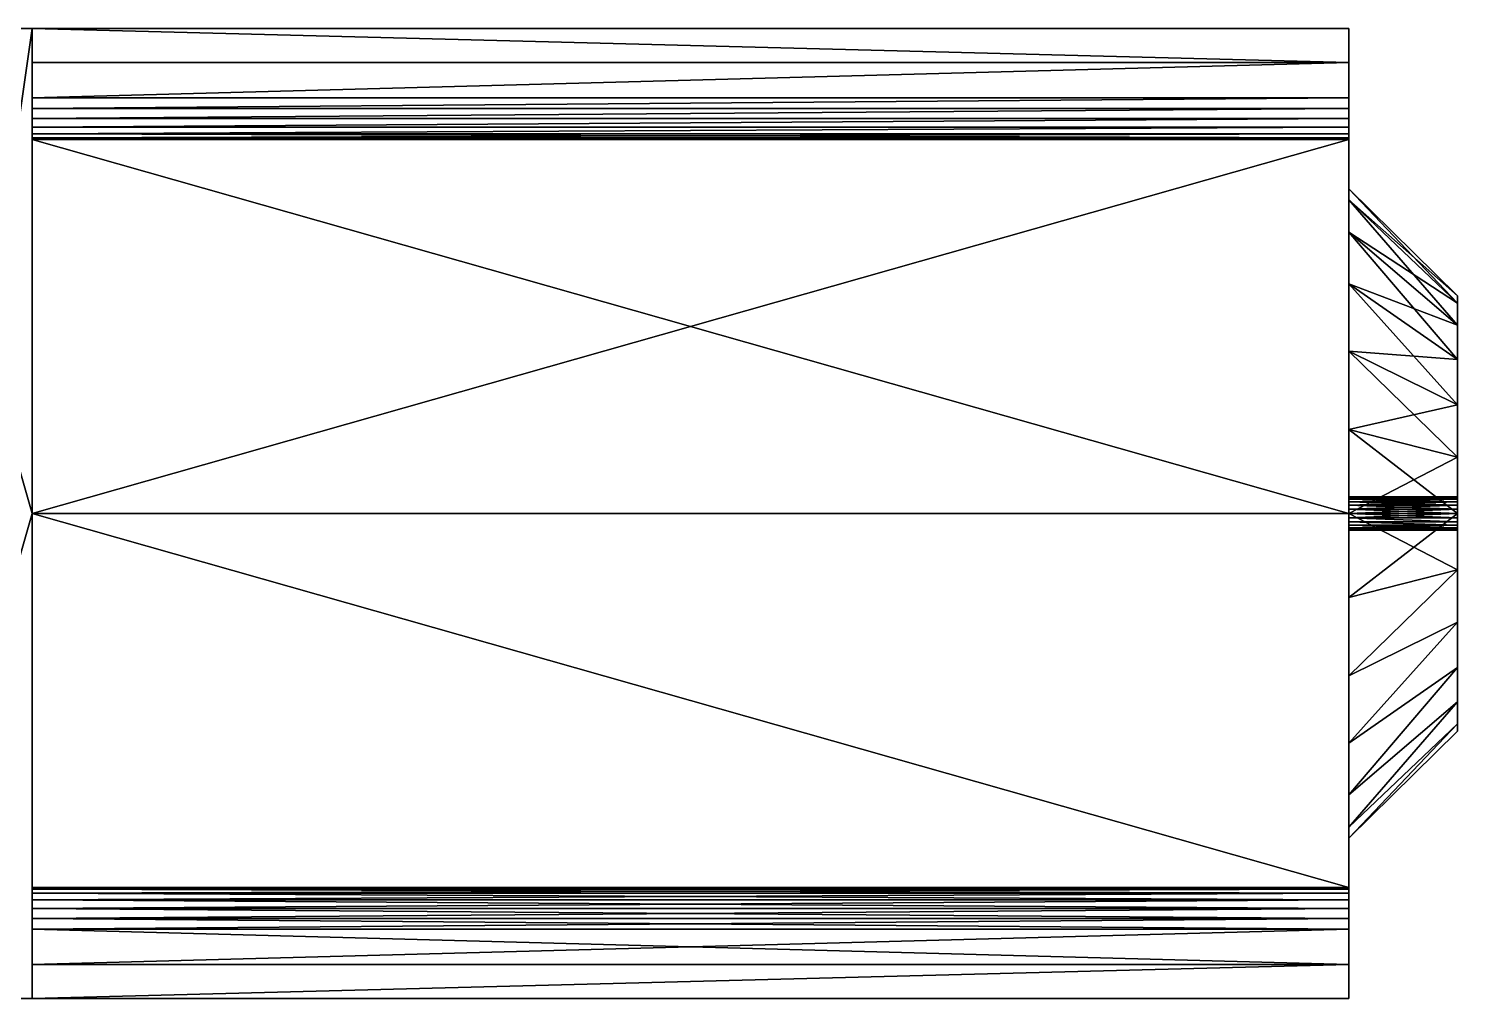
# Model space of a CAD drawing. Header units: metres. Extents: x -0.252 to 0.287, y 0.027 to 0.499.
# Drawn here: x 0.0805 to 0.2867, y 0.254 to 0.394 of the extents above; entities that cross this region are included whole.
import ezdxf

# ---------------------------------------------------------------- set-up
doc = ezdxf.new("R2010")
doc.units = ezdxf.units.M

msp = doc.modelspace()

# ---------------------------------------------------------------- linework, layer by layer
at = {"layer": 'default', "color": 251}
for points in [[(0.081, 0.324, 0.369996), (0.081, 0.393996, 0.369996), (0.060996, 0.393996, 0.369996), (0.081, 0.324, 0.369996)], [(0.081, 0.324, 0.369996), (0.060996, 0.393996, 0.369996), (0.060996, 0.254004, 0.369996), (0.081, 0.324, 0.369996)], [(0.081, 0.393996, 0.3), (0.081, 0.393996, 0.230004), (0.060996, 0.393996, 0.230004), (0.081, 0.393996, 0.3)], [(0.081, 0.393996, 0.3), (0.060996, 0.393996, 0.230004), (0.060996, 0.393996, 0.369996), (0.081, 0.393996, 0.3)], [(0.081, 0.393996, 0.3), (0.060996, 0.393996, 0.369996), (0.081, 0.393996, 0.369996), (0.081, 0.393996, 0.3)], [(0.081, 0.393996, 0.230004), (0.081, 0.254004, 0.230004), (0.060996, 0.254004, 0.230004), (0.081, 0.393996, 0.230004)], [(0.081, 0.393996, 0.230004), (0.060996, 0.254004, 0.230004), (0.060996, 0.393996, 0.230004), (0.081, 0.393996, 0.230004)], [(0.081, 0.393996, 0.230004), (0.081, 0.324, 0.230004), (0.081, 0.254004, 0.230004), (0.081, 0.393996, 0.230004)], [(0.081, 0.3891, 0.354), (0.270996, 0.3891, 0.354), (0.081, 0.393996, 0.3), (0.081, 0.3891, 0.354)], [(0.270996, 0.3891, 0.354), (0.270996, 0.393996, 0.3), (0.081, 0.393996, 0.3), (0.270996, 0.3891, 0.354)], [(0.270996, 0.393996, 0.3), (0.270996, 0.3891, 0.246), (0.081, 0.393996, 0.3), (0.270996, 0.393996, 0.3)], [(0.270996, 0.3891, 0.246), (0.081, 0.3891, 0.246), (0.081, 0.393996, 0.3), (0.270996, 0.3891, 0.246)], [(0.081, 0.3891, 0.354), (0.081, 0.393996, 0.3), (0.081, 0.393996, 0.369996), (0.081, 0.3891, 0.354)], [(0.081, 0.378, 0.2349), (0.081, 0.324, 0.230004), (0.081, 0.393996, 0.230004), (0.081, 0.378, 0.2349)], [(0.081, 0.393996, 0.369996), (0.081, 0.324, 0.369996), (0.081, 0.378, 0.3651), (0.081, 0.393996, 0.369996)], [(0.081, 0.378, 0.3651), (0.081, 0.3891, 0.354), (0.081, 0.393996, 0.369996), (0.081, 0.378, 0.3651)], [(0.081, 0.393996, 0.230004), (0.081, 0.393996, 0.3), (0.081, 0.3891, 0.246), (0.081, 0.393996, 0.230004)], [(0.081, 0.3891, 0.246), (0.081, 0.378, 0.2349), (0.081, 0.393996, 0.230004), (0.081, 0.3891, 0.246)], [(0.270996, 0.384, 0.246), (0.270996, 0.3891, 0.246), (0.270996, 0.393996, 0.3), (0.270996, 0.384, 0.246)], [(0.270996, 0.382452, 0.245796), (0.270996, 0.384, 0.246), (0.270996, 0.393996, 0.3), (0.270996, 0.382452, 0.245796)], [(0.270996, 0.381, 0.245196), (0.270996, 0.382452, 0.245796), (0.270996, 0.393996, 0.3), (0.270996, 0.381, 0.245196)], [(0.270996, 0.379752, 0.244248), (0.270996, 0.381, 0.245196), (0.270996, 0.393996, 0.3), (0.270996, 0.379752, 0.244248)], [(0.270996, 0.378804, 0.243), (0.270996, 0.379752, 0.244248), (0.270996, 0.393996, 0.3), (0.270996, 0.378804, 0.243)], [(0.270996, 0.378204, 0.241548), (0.270996, 0.378804, 0.243), (0.270996, 0.393996, 0.3), (0.270996, 0.378204, 0.241548)], [(0.270996, 0.378204, 0.241548), (0.270996, 0.393996, 0.3), (0.270996, 0.3891, 0.354), (0.270996, 0.378204, 0.241548)], [(0.270996, 0.3891, 0.246), (0.270996, 0.384, 0.246), (0.081, 0.384, 0.246), (0.270996, 0.3891, 0.246)], [(0.270996, 0.3891, 0.246), (0.081, 0.384, 0.246), (0.081, 0.3891, 0.246), (0.270996, 0.3891, 0.246)], [(0.081, 0.384, 0.354), (0.270996, 0.384, 0.354), (0.270996, 0.3891, 0.354), (0.081, 0.384, 0.354)], [(0.081, 0.384, 0.354), (0.270996, 0.3891, 0.354), (0.081, 0.3891, 0.354), (0.081, 0.384, 0.354)], [(0.081, 0.3891, 0.246), (0.081, 0.384, 0.246), (0.081, 0.382452, 0.245796), (0.081, 0.3891, 0.246)], [(0.081, 0.3891, 0.246), (0.081, 0.382452, 0.245796), (0.081, 0.381, 0.245196), (0.081, 0.3891, 0.246)], [(0.081, 0.3891, 0.246), (0.081, 0.381, 0.245196), (0.081, 0.379752, 0.244248), (0.081, 0.3891, 0.246)], [(0.081, 0.3891, 0.246), (0.081, 0.379752, 0.244248), (0.081, 0.378804, 0.243), (0.081, 0.3891, 0.246)], [(0.081, 0.3891, 0.246), (0.081, 0.378804, 0.243), (0.081, 0.378204, 0.241548), (0.081, 0.3891, 0.246)], [(0.081, 0.3891, 0.246), (0.081, 0.378204, 0.241548), (0.081, 0.378, 0.24), (0.081, 0.3891, 0.246)], [(0.081, 0.378, 0.3651), (0.081, 0.384, 0.354), (0.081, 0.3891, 0.354), (0.081, 0.378, 0.3651)], [(0.081, 0.3891, 0.246), (0.081, 0.378, 0.24), (0.081, 0.378, 0.2349), (0.081, 0.3891, 0.246)], [(0.270996, 0.378, 0.24), (0.270996, 0.378204, 0.241548), (0.270996, 0.3891, 0.354), (0.270996, 0.378, 0.24)], [(0.270996, 0.378, 0.24), (0.270996, 0.3891, 0.354), (0.270996, 0.384, 0.354), (0.270996, 0.378, 0.24)], [(0.270996, 0.384, 0.354), (0.081, 0.384, 0.354), (0.081, 0.382452, 0.354204), (0.270996, 0.384, 0.354)], [(0.270996, 0.384, 0.354), (0.081, 0.382452, 0.354204), (0.270996, 0.382452, 0.354204), (0.270996, 0.384, 0.354)], [(0.270996, 0.384, 0.246), (0.270996, 0.382452, 0.245796), (0.081, 0.382452, 0.245796), (0.270996, 0.384, 0.246)], [(0.270996, 0.384, 0.246), (0.081, 0.382452, 0.245796), (0.081, 0.384, 0.246), (0.270996, 0.384, 0.246)], [(0.081, 0.378, 0.3651), (0.081, 0.382452, 0.354204), (0.081, 0.384, 0.354), (0.081, 0.378, 0.3651)], [(0.270996, 0.384, 0.354), (0.270996, 0.382452, 0.354204), (0.270996, 0.27, 0.3651), (0.270996, 0.384, 0.354)], [(0.270996, 0.378, 0.24), (0.270996, 0.384, 0.354), (0.270996, 0.27, 0.3651), (0.270996, 0.378, 0.24)], [(0.270996, 0.382452, 0.354204), (0.081, 0.382452, 0.354204), (0.081, 0.381, 0.354804), (0.270996, 0.382452, 0.354204)], [(0.270996, 0.382452, 0.354204), (0.081, 0.381, 0.354804), (0.270996, 0.381, 0.354804), (0.270996, 0.382452, 0.354204)], [(0.270996, 0.382452, 0.245796), (0.270996, 0.381, 0.245196), (0.081, 0.381, 0.245196), (0.270996, 0.382452, 0.245796)], [(0.270996, 0.382452, 0.245796), (0.081, 0.381, 0.245196), (0.081, 0.382452, 0.245796), (0.270996, 0.382452, 0.245796)], [(0.081, 0.378, 0.3651), (0.081, 0.381, 0.354804), (0.081, 0.382452, 0.354204), (0.081, 0.378, 0.3651)], [(0.270996, 0.382452, 0.354204), (0.270996, 0.381, 0.354804), (0.270996, 0.324, 0.369996), (0.270996, 0.382452, 0.354204)], [(0.270996, 0.382452, 0.354204), (0.270996, 0.324, 0.369996), (0.270996, 0.27, 0.3651), (0.270996, 0.382452, 0.354204)], [(0.270996, 0.381, 0.354804), (0.081, 0.381, 0.354804), (0.081, 0.379752, 0.355752), (0.270996, 0.381, 0.354804)], [(0.270996, 0.381, 0.354804), (0.081, 0.379752, 0.355752), (0.270996, 0.379752, 0.355752), (0.270996, 0.381, 0.354804)], [(0.270996, 0.381, 0.245196), (0.270996, 0.379752, 0.244248), (0.081, 0.379752, 0.244248), (0.270996, 0.381, 0.245196)], [(0.270996, 0.381, 0.245196), (0.081, 0.379752, 0.244248), (0.081, 0.381, 0.245196), (0.270996, 0.381, 0.245196)], [(0.081, 0.378, 0.3651), (0.081, 0.379752, 0.355752), (0.081, 0.381, 0.354804), (0.081, 0.378, 0.3651)], [(0.081, 0.378804, 0.243), (0.081, 0.379752, 0.244248), (0.270996, 0.379752, 0.244248), (0.081, 0.378804, 0.243)], [(0.081, 0.378804, 0.243), (0.270996, 0.379752, 0.244248), (0.270996, 0.378804, 0.243), (0.081, 0.378804, 0.243)], [(0.270996, 0.379752, 0.355752), (0.081, 0.379752, 0.355752), (0.081, 0.378804, 0.357), (0.270996, 0.379752, 0.355752)], [(0.270996, 0.379752, 0.355752), (0.081, 0.378804, 0.357), (0.270996, 0.378804, 0.357), (0.270996, 0.379752, 0.355752)], [(0.081, 0.378, 0.3651), (0.081, 0.378804, 0.357), (0.081, 0.379752, 0.355752), (0.081, 0.378, 0.3651)], [(0.270996, 0.381, 0.354804), (0.270996, 0.379752, 0.355752), (0.270996, 0.324, 0.369996), (0.270996, 0.381, 0.354804)], [(0.270996, 0.379752, 0.355752), (0.270996, 0.378804, 0.357), (0.270996, 0.324, 0.369996), (0.270996, 0.379752, 0.355752)], [(0.270996, 0.378204, 0.241548), (0.081, 0.378204, 0.241548), (0.081, 0.378804, 0.243), (0.270996, 0.378204, 0.241548)], [(0.270996, 0.378204, 0.241548), (0.081, 0.378804, 0.243), (0.270996, 0.378804, 0.243), (0.270996, 0.378204, 0.241548)], [(0.270996, 0.378804, 0.357), (0.081, 0.378804, 0.357), (0.081, 0.378204, 0.358452), (0.270996, 0.378804, 0.357)], [(0.270996, 0.378804, 0.357), (0.081, 0.378204, 0.358452), (0.270996, 0.378204, 0.358452), (0.270996, 0.378804, 0.357)], [(0.081, 0.378, 0.3651), (0.081, 0.378204, 0.358452), (0.081, 0.378804, 0.357), (0.081, 0.378, 0.3651)], [(0.270996, 0.378, 0.24), (0.081, 0.378, 0.24), (0.081, 0.378204, 0.241548), (0.270996, 0.378, 0.24)], [(0.270996, 0.378, 0.24), (0.081, 0.378204, 0.241548), (0.270996, 0.378204, 0.241548), (0.270996, 0.378, 0.24)], [(0.270996, 0.378204, 0.358452), (0.081, 0.378204, 0.358452), (0.081, 0.378, 0.36), (0.270996, 0.378204, 0.358452)], [(0.270996, 0.378204, 0.358452), (0.081, 0.378, 0.36), (0.270996, 0.378, 0.36), (0.270996, 0.378204, 0.358452)], [(0.081, 0.378, 0.3651), (0.081, 0.378, 0.36), (0.081, 0.378204, 0.358452), (0.081, 0.378, 0.3651)], [(0.270996, 0.378, 0.2349), (0.081, 0.378, 0.2349), (0.081, 0.378, 0.24), (0.270996, 0.378, 0.2349)], [(0.270996, 0.378, 0.2349), (0.081, 0.378, 0.24), (0.270996, 0.378, 0.24), (0.270996, 0.378, 0.2349)], [(0.270996, 0.378, 0.36), (0.081, 0.378, 0.36), (0.081, 0.378, 0.3651), (0.270996, 0.378, 0.36)], [(0.270996, 0.378, 0.36), (0.081, 0.378, 0.3651), (0.270996, 0.378, 0.3651), (0.270996, 0.378, 0.36)], [(0.270996, 0.324, 0.369996), (0.270996, 0.378, 0.3651), (0.081, 0.324, 0.369996), (0.270996, 0.324, 0.369996)], [(0.270996, 0.378, 0.3651), (0.081, 0.378, 0.3651), (0.081, 0.324, 0.369996), (0.270996, 0.378, 0.3651)], [(0.270996, 0.324, 0.230004), (0.081, 0.324, 0.230004), (0.081, 0.378, 0.2349), (0.270996, 0.324, 0.230004)], [(0.270996, 0.324, 0.230004), (0.081, 0.378, 0.2349), (0.270996, 0.378, 0.2349), (0.270996, 0.324, 0.230004)], [(0.270996, 0.378804, 0.357), (0.270996, 0.378204, 0.358452), (0.270996, 0.324, 0.369996), (0.270996, 0.378804, 0.357)], [(0.270996, 0.378204, 0.358452), (0.270996, 0.378, 0.36), (0.270996, 0.324, 0.369996), (0.270996, 0.378204, 0.358452)], [(0.270996, 0.378, 0.36), (0.270996, 0.378, 0.3651), (0.270996, 0.324, 0.369996), (0.270996, 0.378, 0.36)], [(0.270996, 0.265548, 0.245796), (0.270996, 0.324, 0.230004), (0.270996, 0.378, 0.2349), (0.270996, 0.265548, 0.245796)], [(0.270996, 0.264, 0.246), (0.270996, 0.265548, 0.245796), (0.270996, 0.378, 0.2349), (0.270996, 0.264, 0.246)], [(0.270996, 0.27, 0.36), (0.270996, 0.264, 0.246), (0.270996, 0.378, 0.2349), (0.270996, 0.27, 0.36)], [(0.270996, 0.378, 0.2349), (0.270996, 0.378, 0.24), (0.270996, 0.27, 0.3651), (0.270996, 0.378, 0.2349)], [(0.270996, 0.378, 0.2349), (0.270996, 0.27, 0.3651), (0.270996, 0.27, 0.36), (0.270996, 0.378, 0.2349)], [(0.270996, 0.300552, 0.259392), (0.270996, 0.369288, 0.312132), (0.270996, 0.370884, 0.3), (0.270996, 0.300552, 0.259392)], [(0.270996, 0.300552, 0.259392), (0.270996, 0.370884, 0.3), (0.270996, 0.369288, 0.287868), (0.270996, 0.300552, 0.259392)], [(0.286668, 0.355404, 0.3), (0.286668, 0.354336, 0.291876), (0.270996, 0.370884, 0.3), (0.286668, 0.355404, 0.3)], [(0.286668, 0.354336, 0.291876), (0.270996, 0.369288, 0.287868), (0.270996, 0.370884, 0.3), (0.286668, 0.354336, 0.291876)], [(0.286668, 0.355404, 0.3), (0.270996, 0.370884, 0.3), (0.270996, 0.369288, 0.312132), (0.286668, 0.355404, 0.3)], [(0.270996, 0.300552, 0.259392), (0.270996, 0.364608, 0.323448), (0.270996, 0.369288, 0.312132), (0.270996, 0.300552, 0.259392)], [(0.270996, 0.300552, 0.259392), (0.270996, 0.369288, 0.287868), (0.270996, 0.364608, 0.276552), (0.270996, 0.300552, 0.259392)], [(0.286668, 0.354336, 0.291876), (0.286668, 0.351204, 0.284292), (0.270996, 0.369288, 0.287868), (0.286668, 0.354336, 0.291876)], [(0.286668, 0.351204, 0.284292), (0.270996, 0.364608, 0.276552), (0.270996, 0.369288, 0.287868), (0.286668, 0.351204, 0.284292)], [(0.286668, 0.354336, 0.308124), (0.286668, 0.355404, 0.3), (0.270996, 0.369288, 0.312132), (0.286668, 0.354336, 0.308124)], [(0.286668, 0.354336, 0.308124), (0.270996, 0.369288, 0.312132), (0.270996, 0.364608, 0.323448), (0.286668, 0.354336, 0.308124)], [(0.270996, 0.300552, 0.259392), (0.270996, 0.357156, 0.333156), (0.270996, 0.364608, 0.323448), (0.270996, 0.300552, 0.259392)], [(0.270996, 0.300552, 0.259392), (0.270996, 0.364608, 0.276552), (0.270996, 0.357156, 0.266844), (0.270996, 0.300552, 0.259392)], [(0.286668, 0.351204, 0.284292), (0.286668, 0.346212, 0.277788), (0.270996, 0.364608, 0.276552), (0.286668, 0.351204, 0.284292)], [(0.286668, 0.346212, 0.277788), (0.270996, 0.357156, 0.266844), (0.270996, 0.364608, 0.276552), (0.286668, 0.346212, 0.277788)], [(0.286668, 0.351204, 0.315708), (0.286668, 0.354336, 0.308124), (0.270996, 0.364608, 0.323448), (0.286668, 0.351204, 0.315708)], [(0.286668, 0.351204, 0.315708), (0.270996, 0.364608, 0.323448), (0.270996, 0.357156, 0.333156), (0.286668, 0.351204, 0.315708)], [(0.270996, 0.300552, 0.259392), (0.270996, 0.347448, 0.340608), (0.270996, 0.357156, 0.333156), (0.270996, 0.300552, 0.259392)], [(0.270996, 0.300552, 0.259392), (0.270996, 0.357156, 0.266844), (0.270996, 0.347448, 0.259392), (0.270996, 0.300552, 0.259392)], [(0.286668, 0.346212, 0.277788), (0.286668, 0.339708, 0.272796), (0.270996, 0.357156, 0.266844), (0.286668, 0.346212, 0.277788)], [(0.286668, 0.339708, 0.272796), (0.270996, 0.347448, 0.259392), (0.270996, 0.357156, 0.266844), (0.286668, 0.339708, 0.272796)], [(0.286668, 0.346212, 0.322212), (0.286668, 0.351204, 0.315708), (0.270996, 0.357156, 0.333156), (0.286668, 0.346212, 0.322212)], [(0.286668, 0.346212, 0.322212), (0.270996, 0.357156, 0.333156), (0.270996, 0.347448, 0.340608), (0.286668, 0.346212, 0.322212)], [(0.286668, 0.308292, 0.327204), (0.286668, 0.354336, 0.291876), (0.286668, 0.355404, 0.3), (0.286668, 0.308292, 0.327204)], [(0.286668, 0.308292, 0.327204), (0.286668, 0.355404, 0.3), (0.286668, 0.354336, 0.308124), (0.286668, 0.308292, 0.327204)], [(0.286668, 0.308292, 0.327204), (0.286668, 0.351204, 0.284292), (0.286668, 0.354336, 0.291876), (0.286668, 0.308292, 0.327204)], [(0.286668, 0.308292, 0.327204), (0.286668, 0.354336, 0.308124), (0.286668, 0.351204, 0.315708), (0.286668, 0.308292, 0.327204)], [(0.286668, 0.308292, 0.327204), (0.286668, 0.346212, 0.277788), (0.286668, 0.351204, 0.284292), (0.286668, 0.308292, 0.327204)], [(0.286668, 0.308292, 0.327204), (0.286668, 0.351204, 0.315708), (0.286668, 0.346212, 0.322212), (0.286668, 0.308292, 0.327204)], [(0.270996, 0.300552, 0.259392), (0.270996, 0.336132, 0.345288), (0.270996, 0.347448, 0.340608), (0.270996, 0.300552, 0.259392)], [(0.270996, 0.300552, 0.259392), (0.270996, 0.347448, 0.259392), (0.270996, 0.336132, 0.254712), (0.270996, 0.300552, 0.259392)], [(0.286668, 0.339708, 0.272796), (0.286668, 0.332124, 0.269664), (0.270996, 0.347448, 0.259392), (0.286668, 0.339708, 0.272796)], [(0.286668, 0.332124, 0.269664), (0.270996, 0.336132, 0.254712), (0.270996, 0.347448, 0.259392), (0.286668, 0.332124, 0.269664)], [(0.286668, 0.339708, 0.327204), (0.286668, 0.346212, 0.322212), (0.270996, 0.347448, 0.340608), (0.286668, 0.339708, 0.327204)], [(0.286668, 0.339708, 0.327204), (0.270996, 0.347448, 0.340608), (0.270996, 0.336132, 0.345288), (0.286668, 0.339708, 0.327204)], [(0.286668, 0.308292, 0.327204), (0.286668, 0.339708, 0.272796), (0.286668, 0.346212, 0.277788), (0.286668, 0.308292, 0.327204)], [(0.286668, 0.308292, 0.327204), (0.286668, 0.346212, 0.322212), (0.286668, 0.339708, 0.327204), (0.286668, 0.308292, 0.327204)], [(0.286668, 0.332124, 0.330336), (0.286668, 0.339708, 0.327204), (0.270996, 0.336132, 0.345288), (0.286668, 0.332124, 0.330336)], [(0.286668, 0.308292, 0.327204), (0.286668, 0.332124, 0.269664), (0.286668, 0.339708, 0.272796), (0.286668, 0.308292, 0.327204)], [(0.286668, 0.308292, 0.327204), (0.286668, 0.339708, 0.327204), (0.286668, 0.332124, 0.330336), (0.286668, 0.308292, 0.327204)], [(0.270996, 0.300552, 0.259392), (0.270996, 0.324, 0.346884), (0.270996, 0.336132, 0.345288), (0.270996, 0.300552, 0.259392)], [(0.270996, 0.300552, 0.259392), (0.270996, 0.336132, 0.254712), (0.270996, 0.324, 0.253116), (0.270996, 0.300552, 0.259392)], [(0.286668, 0.332124, 0.269664), (0.286668, 0.324, 0.268596), (0.270996, 0.336132, 0.254712), (0.286668, 0.332124, 0.269664)], [(0.286668, 0.324, 0.268596), (0.270996, 0.324, 0.253116), (0.270996, 0.336132, 0.254712), (0.286668, 0.324, 0.268596)], [(0.286668, 0.332124, 0.330336), (0.270996, 0.336132, 0.345288), (0.270996, 0.324, 0.346884), (0.286668, 0.332124, 0.330336)], [(0.286668, 0.324, 0.331404), (0.286668, 0.332124, 0.330336), (0.270996, 0.324, 0.346884), (0.286668, 0.324, 0.331404)], [(0.286668, 0.308292, 0.327204), (0.286668, 0.324, 0.268596), (0.286668, 0.332124, 0.269664), (0.286668, 0.308292, 0.327204)], [(0.286668, 0.308292, 0.327204), (0.286668, 0.332124, 0.330336), (0.286668, 0.324, 0.331404), (0.286668, 0.308292, 0.327204)], [(0.286668, 0.326328, 0.299376), (0.270996, 0.326328, 0.299376), (0.270996, 0.326412, 0.3), (0.286668, 0.326328, 0.299376)], [(0.286668, 0.326328, 0.299376), (0.270996, 0.326412, 0.3), (0.286668, 0.326412, 0.3), (0.286668, 0.326328, 0.299376)], [(0.286668, 0.326412, 0.3), (0.270996, 0.326412, 0.3), (0.270996, 0.326328, 0.300624), (0.286668, 0.326412, 0.3)], [(0.286668, 0.326412, 0.3), (0.270996, 0.326328, 0.300624), (0.286668, 0.326328, 0.300624), (0.286668, 0.326412, 0.3)], [(0.270996, 0.322296, 0.298296), (0.270996, 0.326328, 0.300624), (0.270996, 0.326412, 0.3), (0.270996, 0.322296, 0.298296)], [(0.270996, 0.322296, 0.298296), (0.270996, 0.326412, 0.3), (0.270996, 0.326328, 0.299376), (0.270996, 0.322296, 0.298296)], [(0.286668, 0.326088, 0.2988), (0.270996, 0.326088, 0.2988), (0.270996, 0.326328, 0.299376), (0.286668, 0.326088, 0.2988)], [(0.286668, 0.326088, 0.2988), (0.270996, 0.326328, 0.299376), (0.286668, 0.326328, 0.299376), (0.286668, 0.326088, 0.2988)], [(0.286668, 0.326328, 0.300624), (0.270996, 0.326328, 0.300624), (0.270996, 0.326088, 0.3012), (0.286668, 0.326328, 0.300624)], [(0.286668, 0.326328, 0.300624), (0.270996, 0.326088, 0.3012), (0.286668, 0.326088, 0.3012), (0.286668, 0.326328, 0.300624)], [(0.270996, 0.322296, 0.298296), (0.270996, 0.326088, 0.3012), (0.270996, 0.326328, 0.300624), (0.270996, 0.322296, 0.298296)], [(0.270996, 0.322296, 0.298296), (0.270996, 0.326328, 0.299376), (0.270996, 0.326088, 0.2988), (0.270996, 0.322296, 0.298296)], [(0.286668, 0.325704, 0.298296), (0.270996, 0.325704, 0.298296), (0.270996, 0.326088, 0.2988), (0.286668, 0.325704, 0.298296)], [(0.286668, 0.325704, 0.298296), (0.270996, 0.326088, 0.2988), (0.286668, 0.326088, 0.2988), (0.286668, 0.325704, 0.298296)], [(0.286668, 0.326088, 0.3012), (0.270996, 0.326088, 0.3012), (0.270996, 0.325704, 0.301704), (0.286668, 0.326088, 0.3012)], [(0.286668, 0.326088, 0.3012), (0.270996, 0.325704, 0.301704), (0.286668, 0.325704, 0.301704), (0.286668, 0.326088, 0.3012)], [(0.270996, 0.322296, 0.298296), (0.270996, 0.325704, 0.301704), (0.270996, 0.326088, 0.3012), (0.270996, 0.322296, 0.298296)], [(0.270996, 0.322296, 0.298296), (0.270996, 0.326088, 0.2988), (0.270996, 0.325704, 0.298296), (0.270996, 0.322296, 0.298296)], [(0.286668, 0.321912, 0.2988), (0.286668, 0.326328, 0.299376), (0.286668, 0.326412, 0.3), (0.286668, 0.321912, 0.2988)], [(0.286668, 0.321912, 0.2988), (0.286668, 0.326412, 0.3), (0.286668, 0.326328, 0.300624), (0.286668, 0.321912, 0.2988)], [(0.286668, 0.321912, 0.2988), (0.286668, 0.326088, 0.2988), (0.286668, 0.326328, 0.299376), (0.286668, 0.321912, 0.2988)], [(0.286668, 0.321912, 0.2988), (0.286668, 0.326328, 0.300624), (0.286668, 0.326088, 0.3012), (0.286668, 0.321912, 0.2988)], [(0.286668, 0.321912, 0.2988), (0.286668, 0.325704, 0.298296), (0.286668, 0.326088, 0.2988), (0.286668, 0.321912, 0.2988)], [(0.286668, 0.321912, 0.2988), (0.286668, 0.326088, 0.3012), (0.286668, 0.325704, 0.301704), (0.286668, 0.321912, 0.2988)], [(0.081, 0.324, 0.369996), (0.060996, 0.254004, 0.369996), (0.081, 0.254004, 0.369996), (0.081, 0.324, 0.369996)], [(0.081, 0.27, 0.3651), (0.270996, 0.27, 0.3651), (0.081, 0.324, 0.369996), (0.081, 0.27, 0.3651)], [(0.270996, 0.27, 0.3651), (0.270996, 0.324, 0.369996), (0.081, 0.324, 0.369996), (0.270996, 0.27, 0.3651)], [(0.270996, 0.27, 0.2349), (0.081, 0.27, 0.2349), (0.081, 0.324, 0.230004), (0.270996, 0.27, 0.2349)], [(0.270996, 0.27, 0.2349), (0.081, 0.324, 0.230004), (0.270996, 0.324, 0.230004), (0.270996, 0.27, 0.2349)], [(0.081, 0.27, 0.3651), (0.081, 0.324, 0.369996), (0.081, 0.254004, 0.369996), (0.081, 0.27, 0.3651)], [(0.081, 0.254004, 0.230004), (0.081, 0.324, 0.230004), (0.081, 0.27, 0.2349), (0.081, 0.254004, 0.230004)], [(0.286668, 0.3252, 0.297912), (0.270996, 0.3252, 0.297912), (0.270996, 0.325704, 0.298296), (0.286668, 0.3252, 0.297912)], [(0.286668, 0.3252, 0.297912), (0.270996, 0.325704, 0.298296), (0.286668, 0.325704, 0.298296), (0.286668, 0.3252, 0.297912)], [(0.286668, 0.325704, 0.301704), (0.270996, 0.325704, 0.301704), (0.270996, 0.3252, 0.302088), (0.286668, 0.325704, 0.301704)], [(0.286668, 0.325704, 0.301704), (0.270996, 0.3252, 0.302088), (0.286668, 0.3252, 0.302088), (0.286668, 0.325704, 0.301704)], [(0.270996, 0.322296, 0.298296), (0.270996, 0.3252, 0.302088), (0.270996, 0.325704, 0.301704), (0.270996, 0.322296, 0.298296)], [(0.270996, 0.322296, 0.298296), (0.270996, 0.325704, 0.298296), (0.270996, 0.3252, 0.297912), (0.270996, 0.322296, 0.298296)], [(0.286668, 0.324624, 0.297672), (0.270996, 0.324624, 0.297672), (0.270996, 0.3252, 0.297912), (0.286668, 0.324624, 0.297672)], [(0.286668, 0.324624, 0.297672), (0.270996, 0.3252, 0.297912), (0.286668, 0.3252, 0.297912), (0.286668, 0.324624, 0.297672)], [(0.286668, 0.3252, 0.302088), (0.270996, 0.3252, 0.302088), (0.270996, 0.324624, 0.302328), (0.286668, 0.3252, 0.302088)], [(0.286668, 0.3252, 0.302088), (0.270996, 0.324624, 0.302328), (0.286668, 0.324624, 0.302328), (0.286668, 0.3252, 0.302088)], [(0.270996, 0.322296, 0.298296), (0.270996, 0.324624, 0.302328), (0.270996, 0.3252, 0.302088), (0.270996, 0.322296, 0.298296)], [(0.270996, 0.322296, 0.298296), (0.270996, 0.3252, 0.297912), (0.270996, 0.324624, 0.297672), (0.270996, 0.322296, 0.298296)], [(0.286668, 0.324, 0.297588), (0.270996, 0.324, 0.297588), (0.270996, 0.324624, 0.297672), (0.286668, 0.324, 0.297588)], [(0.286668, 0.324, 0.297588), (0.270996, 0.324624, 0.297672), (0.286668, 0.324624, 0.297672), (0.286668, 0.324, 0.297588)], [(0.286668, 0.324624, 0.302328), (0.270996, 0.324624, 0.302328), (0.270996, 0.324, 0.302412), (0.286668, 0.324624, 0.302328)], [(0.286668, 0.324624, 0.302328), (0.270996, 0.324, 0.302412), (0.286668, 0.324, 0.302412), (0.286668, 0.324624, 0.302328)], [(0.270996, 0.322296, 0.298296), (0.270996, 0.324, 0.302412), (0.270996, 0.324624, 0.302328), (0.270996, 0.322296, 0.298296)], [(0.270996, 0.322296, 0.298296), (0.270996, 0.324624, 0.297672), (0.270996, 0.324, 0.297588), (0.270996, 0.322296, 0.298296)], [(0.286668, 0.323376, 0.297672), (0.270996, 0.323376, 0.297672), (0.270996, 0.324, 0.297588), (0.286668, 0.323376, 0.297672)], [(0.286668, 0.323376, 0.297672), (0.270996, 0.324, 0.297588), (0.286668, 0.324, 0.297588), (0.286668, 0.323376, 0.297672)], [(0.270996, 0.322296, 0.298296), (0.270996, 0.323376, 0.302328), (0.270996, 0.324, 0.302412), (0.270996, 0.322296, 0.298296)], [(0.270996, 0.322296, 0.298296), (0.270996, 0.324, 0.297588), (0.270996, 0.323376, 0.297672), (0.270996, 0.322296, 0.298296)], [(0.270996, 0.300552, 0.259392), (0.270996, 0.311868, 0.345288), (0.270996, 0.324, 0.346884), (0.270996, 0.300552, 0.259392)], [(0.270996, 0.300552, 0.259392), (0.270996, 0.324, 0.253116), (0.270996, 0.311868, 0.254712), (0.270996, 0.300552, 0.259392)], [(0.286668, 0.315876, 0.330336), (0.286668, 0.324, 0.331404), (0.270996, 0.311868, 0.345288), (0.286668, 0.315876, 0.330336)], [(0.286668, 0.324, 0.331404), (0.270996, 0.324, 0.346884), (0.270996, 0.311868, 0.345288), (0.286668, 0.324, 0.331404)], [(0.286668, 0.324, 0.268596), (0.286668, 0.315876, 0.269664), (0.270996, 0.324, 0.253116), (0.286668, 0.324, 0.268596)], [(0.286668, 0.315876, 0.269664), (0.270996, 0.311868, 0.254712), (0.270996, 0.324, 0.253116), (0.286668, 0.315876, 0.269664)], [(0.286668, 0.324, 0.302412), (0.270996, 0.324, 0.302412), (0.270996, 0.323376, 0.302328), (0.286668, 0.324, 0.302412)], [(0.286668, 0.324, 0.302412), (0.270996, 0.323376, 0.302328), (0.286668, 0.323376, 0.302328), (0.286668, 0.324, 0.302412)], [(0.270996, 0.27, 0.24), (0.270996, 0.27, 0.2349), (0.270996, 0.324, 0.230004), (0.270996, 0.27, 0.24)], [(0.270996, 0.269796, 0.241548), (0.270996, 0.27, 0.24), (0.270996, 0.324, 0.230004), (0.270996, 0.269796, 0.241548)], [(0.270996, 0.269196, 0.243), (0.270996, 0.269796, 0.241548), (0.270996, 0.324, 0.230004), (0.270996, 0.269196, 0.243)], [(0.270996, 0.268248, 0.244248), (0.270996, 0.269196, 0.243), (0.270996, 0.324, 0.230004), (0.270996, 0.268248, 0.244248)], [(0.270996, 0.267, 0.245196), (0.270996, 0.268248, 0.244248), (0.270996, 0.324, 0.230004), (0.270996, 0.267, 0.245196)], [(0.270996, 0.265548, 0.245796), (0.270996, 0.267, 0.245196), (0.270996, 0.324, 0.230004), (0.270996, 0.265548, 0.245796)], [(0.286668, 0.321912, 0.2988), (0.286668, 0.3252, 0.297912), (0.286668, 0.325704, 0.298296), (0.286668, 0.321912, 0.2988)], [(0.286668, 0.321912, 0.2988), (0.286668, 0.325704, 0.301704), (0.286668, 0.3252, 0.302088), (0.286668, 0.321912, 0.2988)], [(0.286668, 0.321912, 0.2988), (0.286668, 0.324624, 0.297672), (0.286668, 0.3252, 0.297912), (0.286668, 0.321912, 0.2988)], [(0.286668, 0.321912, 0.2988), (0.286668, 0.3252, 0.302088), (0.286668, 0.324624, 0.302328), (0.286668, 0.321912, 0.2988)], [(0.286668, 0.321912, 0.2988), (0.286668, 0.324, 0.297588), (0.286668, 0.324624, 0.297672), (0.286668, 0.321912, 0.2988)], [(0.286668, 0.321912, 0.2988), (0.286668, 0.324624, 0.302328), (0.286668, 0.324, 0.302412), (0.286668, 0.321912, 0.2988)], [(0.286668, 0.308292, 0.327204), (0.286668, 0.315876, 0.269664), (0.286668, 0.324, 0.268596), (0.286668, 0.308292, 0.327204)], [(0.286668, 0.308292, 0.327204), (0.286668, 0.324, 0.331404), (0.286668, 0.315876, 0.330336), (0.286668, 0.308292, 0.327204)], [(0.286668, 0.321912, 0.2988), (0.286668, 0.323376, 0.297672), (0.286668, 0.324, 0.297588), (0.286668, 0.321912, 0.2988)], [(0.286668, 0.321912, 0.2988), (0.286668, 0.324, 0.302412), (0.286668, 0.323376, 0.302328), (0.286668, 0.321912, 0.2988)], [(0.286668, 0.3228, 0.297912), (0.270996, 0.3228, 0.297912), (0.270996, 0.323376, 0.297672), (0.286668, 0.3228, 0.297912)], [(0.286668, 0.3228, 0.297912), (0.270996, 0.323376, 0.297672), (0.286668, 0.323376, 0.297672), (0.286668, 0.3228, 0.297912)], [(0.270996, 0.322296, 0.298296), (0.270996, 0.3228, 0.302088), (0.270996, 0.323376, 0.302328), (0.270996, 0.322296, 0.298296)], [(0.270996, 0.322296, 0.298296), (0.270996, 0.323376, 0.297672), (0.270996, 0.3228, 0.297912), (0.270996, 0.322296, 0.298296)], [(0.270996, 0.323376, 0.302328), (0.270996, 0.3228, 0.302088), (0.286668, 0.3228, 0.302088), (0.270996, 0.323376, 0.302328)], [(0.270996, 0.323376, 0.302328), (0.286668, 0.3228, 0.302088), (0.286668, 0.323376, 0.302328), (0.270996, 0.323376, 0.302328)], [(0.286668, 0.322296, 0.298296), (0.270996, 0.322296, 0.298296), (0.270996, 0.3228, 0.297912), (0.286668, 0.322296, 0.298296)], [(0.286668, 0.322296, 0.298296), (0.270996, 0.3228, 0.297912), (0.286668, 0.3228, 0.297912), (0.286668, 0.322296, 0.298296)], [(0.270996, 0.322296, 0.298296), (0.270996, 0.322296, 0.301704), (0.270996, 0.3228, 0.302088), (0.270996, 0.322296, 0.298296)], [(0.270996, 0.3228, 0.302088), (0.270996, 0.322296, 0.301704), (0.286668, 0.322296, 0.301704), (0.270996, 0.3228, 0.302088)], [(0.270996, 0.3228, 0.302088), (0.286668, 0.322296, 0.301704), (0.286668, 0.3228, 0.302088), (0.270996, 0.3228, 0.302088)], [(0.270996, 0.321912, 0.2988), (0.270996, 0.322296, 0.298296), (0.286668, 0.322296, 0.298296), (0.270996, 0.321912, 0.2988)], [(0.270996, 0.321912, 0.2988), (0.286668, 0.322296, 0.298296), (0.286668, 0.321912, 0.2988), (0.270996, 0.321912, 0.2988)], [(0.270996, 0.322296, 0.298296), (0.270996, 0.321912, 0.2988), (0.270996, 0.321672, 0.299376), (0.270996, 0.322296, 0.298296)], [(0.270996, 0.322296, 0.298296), (0.270996, 0.321672, 0.299376), (0.270996, 0.321588, 0.3), (0.270996, 0.322296, 0.298296)], [(0.270996, 0.322296, 0.298296), (0.270996, 0.321588, 0.3), (0.270996, 0.321672, 0.300624), (0.270996, 0.322296, 0.298296)], [(0.270996, 0.322296, 0.298296), (0.270996, 0.321672, 0.300624), (0.270996, 0.321912, 0.3012), (0.270996, 0.322296, 0.298296)], [(0.270996, 0.322296, 0.298296), (0.270996, 0.321912, 0.3012), (0.270996, 0.322296, 0.301704), (0.270996, 0.322296, 0.298296)], [(0.270996, 0.322296, 0.301704), (0.270996, 0.321912, 0.3012), (0.286668, 0.321912, 0.3012), (0.270996, 0.322296, 0.301704)], [(0.270996, 0.322296, 0.301704), (0.286668, 0.321912, 0.3012), (0.286668, 0.322296, 0.301704), (0.270996, 0.322296, 0.301704)], [(0.270996, 0.321912, 0.2988), (0.286668, 0.321912, 0.2988), (0.286668, 0.321672, 0.299376), (0.270996, 0.321912, 0.2988)], [(0.270996, 0.321912, 0.2988), (0.286668, 0.321672, 0.299376), (0.270996, 0.321672, 0.299376), (0.270996, 0.321912, 0.2988)], [(0.270996, 0.321912, 0.3012), (0.270996, 0.321672, 0.300624), (0.286668, 0.321672, 0.300624), (0.270996, 0.321912, 0.3012)], [(0.270996, 0.321912, 0.3012), (0.286668, 0.321672, 0.300624), (0.286668, 0.321912, 0.3012), (0.270996, 0.321912, 0.3012)], [(0.270996, 0.321588, 0.3), (0.270996, 0.321672, 0.299376), (0.286668, 0.321672, 0.299376), (0.270996, 0.321588, 0.3)], [(0.270996, 0.321588, 0.3), (0.286668, 0.321672, 0.299376), (0.286668, 0.321588, 0.3), (0.270996, 0.321588, 0.3)], [(0.270996, 0.321672, 0.300624), (0.270996, 0.321588, 0.3), (0.286668, 0.321588, 0.3), (0.270996, 0.321672, 0.300624)], [(0.270996, 0.321672, 0.300624), (0.286668, 0.321588, 0.3), (0.286668, 0.321672, 0.300624), (0.270996, 0.321672, 0.300624)], [(0.286668, 0.321912, 0.2988), (0.286668, 0.3228, 0.297912), (0.286668, 0.323376, 0.297672), (0.286668, 0.321912, 0.2988)], [(0.286668, 0.321912, 0.2988), (0.286668, 0.323376, 0.302328), (0.286668, 0.3228, 0.302088), (0.286668, 0.321912, 0.2988)], [(0.286668, 0.321912, 0.2988), (0.286668, 0.322296, 0.298296), (0.286668, 0.3228, 0.297912), (0.286668, 0.321912, 0.2988)], [(0.286668, 0.321912, 0.2988), (0.286668, 0.3228, 0.302088), (0.286668, 0.322296, 0.301704), (0.286668, 0.321912, 0.2988)], [(0.286668, 0.321912, 0.2988), (0.286668, 0.322296, 0.301704), (0.286668, 0.321912, 0.3012), (0.286668, 0.321912, 0.2988)], [(0.286668, 0.321912, 0.2988), (0.286668, 0.321912, 0.3012), (0.286668, 0.321672, 0.300624), (0.286668, 0.321912, 0.2988)], [(0.286668, 0.321912, 0.2988), (0.286668, 0.321672, 0.300624), (0.286668, 0.321588, 0.3), (0.286668, 0.321912, 0.2988)], [(0.286668, 0.321912, 0.2988), (0.286668, 0.321588, 0.3), (0.286668, 0.321672, 0.299376), (0.286668, 0.321912, 0.2988)], [(0.286668, 0.308292, 0.327204), (0.286668, 0.315876, 0.330336), (0.270996, 0.300552, 0.340608), (0.286668, 0.308292, 0.327204)], [(0.286668, 0.315876, 0.330336), (0.270996, 0.311868, 0.345288), (0.270996, 0.300552, 0.340608), (0.286668, 0.315876, 0.330336)], [(0.270996, 0.311868, 0.254712), (0.286668, 0.315876, 0.269664), (0.270996, 0.300552, 0.259392), (0.270996, 0.311868, 0.254712)], [(0.286668, 0.315876, 0.269664), (0.286668, 0.308292, 0.272796), (0.270996, 0.300552, 0.259392), (0.286668, 0.315876, 0.269664)], [(0.286668, 0.308292, 0.327204), (0.286668, 0.308292, 0.272796), (0.286668, 0.315876, 0.269664), (0.286668, 0.308292, 0.327204)], [(0.270996, 0.300552, 0.259392), (0.270996, 0.300552, 0.340608), (0.270996, 0.311868, 0.345288), (0.270996, 0.300552, 0.259392)], [(0.286668, 0.301788, 0.322212), (0.286668, 0.308292, 0.327204), (0.270996, 0.290844, 0.333156), (0.286668, 0.301788, 0.322212)], [(0.286668, 0.308292, 0.327204), (0.270996, 0.300552, 0.340608), (0.270996, 0.290844, 0.333156), (0.286668, 0.308292, 0.327204)], [(0.270996, 0.300552, 0.259392), (0.286668, 0.308292, 0.272796), (0.270996, 0.290844, 0.266844), (0.270996, 0.300552, 0.259392)], [(0.286668, 0.308292, 0.272796), (0.286668, 0.301788, 0.277788), (0.270996, 0.290844, 0.266844), (0.286668, 0.308292, 0.272796)], [(0.286668, 0.308292, 0.327204), (0.286668, 0.301788, 0.322212), (0.286668, 0.296796, 0.315708), (0.286668, 0.308292, 0.327204)], [(0.286668, 0.308292, 0.327204), (0.286668, 0.296796, 0.315708), (0.286668, 0.293664, 0.308124), (0.286668, 0.308292, 0.327204)], [(0.286668, 0.308292, 0.327204), (0.286668, 0.293664, 0.308124), (0.286668, 0.292596, 0.3), (0.286668, 0.308292, 0.327204)], [(0.286668, 0.308292, 0.327204), (0.286668, 0.292596, 0.3), (0.286668, 0.293664, 0.291876), (0.286668, 0.308292, 0.327204)], [(0.286668, 0.308292, 0.327204), (0.286668, 0.293664, 0.291876), (0.286668, 0.296796, 0.284292), (0.286668, 0.308292, 0.327204)], [(0.286668, 0.308292, 0.327204), (0.286668, 0.296796, 0.284292), (0.286668, 0.301788, 0.277788), (0.286668, 0.308292, 0.327204)], [(0.286668, 0.308292, 0.327204), (0.286668, 0.301788, 0.277788), (0.286668, 0.308292, 0.272796), (0.286668, 0.308292, 0.327204)], [(0.286668, 0.296796, 0.315708), (0.286668, 0.301788, 0.322212), (0.270996, 0.283392, 0.323448), (0.286668, 0.296796, 0.315708)], [(0.286668, 0.301788, 0.322212), (0.270996, 0.290844, 0.333156), (0.270996, 0.283392, 0.323448), (0.286668, 0.301788, 0.322212)], [(0.270996, 0.290844, 0.266844), (0.286668, 0.301788, 0.277788), (0.270996, 0.283392, 0.276552), (0.270996, 0.290844, 0.266844)], [(0.286668, 0.301788, 0.277788), (0.286668, 0.296796, 0.284292), (0.270996, 0.283392, 0.276552), (0.286668, 0.301788, 0.277788)], [(0.270996, 0.300552, 0.259392), (0.270996, 0.290844, 0.266844), (0.270996, 0.283392, 0.276552), (0.270996, 0.300552, 0.259392)], [(0.270996, 0.300552, 0.259392), (0.270996, 0.283392, 0.276552), (0.270996, 0.278712, 0.287868), (0.270996, 0.300552, 0.259392)], [(0.270996, 0.300552, 0.259392), (0.270996, 0.278712, 0.287868), (0.270996, 0.277116, 0.3), (0.270996, 0.300552, 0.259392)], [(0.270996, 0.300552, 0.259392), (0.270996, 0.277116, 0.3), (0.270996, 0.278712, 0.312132), (0.270996, 0.300552, 0.259392)], [(0.270996, 0.300552, 0.259392), (0.270996, 0.278712, 0.312132), (0.270996, 0.283392, 0.323448), (0.270996, 0.300552, 0.259392)], [(0.270996, 0.300552, 0.259392), (0.270996, 0.283392, 0.323448), (0.270996, 0.290844, 0.333156), (0.270996, 0.300552, 0.259392)], [(0.270996, 0.300552, 0.259392), (0.270996, 0.290844, 0.333156), (0.270996, 0.300552, 0.340608), (0.270996, 0.300552, 0.259392)], [(0.286668, 0.293664, 0.308124), (0.286668, 0.296796, 0.315708), (0.270996, 0.278712, 0.312132), (0.286668, 0.293664, 0.308124)], [(0.286668, 0.296796, 0.315708), (0.270996, 0.283392, 0.323448), (0.270996, 0.278712, 0.312132), (0.286668, 0.296796, 0.315708)], [(0.270996, 0.283392, 0.276552), (0.286668, 0.296796, 0.284292), (0.270996, 0.278712, 0.287868), (0.270996, 0.283392, 0.276552)], [(0.286668, 0.296796, 0.284292), (0.286668, 0.293664, 0.291876), (0.270996, 0.278712, 0.287868), (0.286668, 0.296796, 0.284292)], [(0.286668, 0.292596, 0.3), (0.286668, 0.293664, 0.308124), (0.270996, 0.277116, 0.3), (0.286668, 0.292596, 0.3)], [(0.286668, 0.293664, 0.308124), (0.270996, 0.278712, 0.312132), (0.270996, 0.277116, 0.3), (0.286668, 0.293664, 0.308124)], [(0.270996, 0.278712, 0.287868), (0.286668, 0.293664, 0.291876), (0.270996, 0.277116, 0.3), (0.270996, 0.278712, 0.287868)], [(0.286668, 0.293664, 0.291876), (0.286668, 0.292596, 0.3), (0.270996, 0.277116, 0.3), (0.286668, 0.293664, 0.291876)], [(0.081, 0.27, 0.36), (0.270996, 0.27, 0.36), (0.270996, 0.27, 0.3651), (0.081, 0.27, 0.36)], [(0.081, 0.27, 0.36), (0.270996, 0.27, 0.3651), (0.081, 0.27, 0.3651), (0.081, 0.27, 0.36)], [(0.270996, 0.27, 0.24), (0.081, 0.27, 0.24), (0.081, 0.27, 0.2349), (0.270996, 0.27, 0.24)], [(0.270996, 0.27, 0.24), (0.081, 0.27, 0.2349), (0.270996, 0.27, 0.2349), (0.270996, 0.27, 0.24)], [(0.270996, 0.269796, 0.241548), (0.081, 0.269796, 0.241548), (0.081, 0.27, 0.24), (0.270996, 0.269796, 0.241548)], [(0.270996, 0.269796, 0.241548), (0.081, 0.27, 0.24), (0.270996, 0.27, 0.24), (0.270996, 0.269796, 0.241548)], [(0.270996, 0.27, 0.36), (0.081, 0.27, 0.36), (0.081, 0.269796, 0.358452), (0.270996, 0.27, 0.36)], [(0.270996, 0.27, 0.36), (0.081, 0.269796, 0.358452), (0.270996, 0.269796, 0.358452), (0.270996, 0.27, 0.36)], [(0.081, 0.27, 0.2349), (0.081, 0.27, 0.24), (0.081, 0.269796, 0.241548), (0.081, 0.27, 0.2349)], [(0.081, 0.27, 0.2349), (0.081, 0.269796, 0.241548), (0.081, 0.269196, 0.243), (0.081, 0.27, 0.2349)], [(0.081, 0.27, 0.2349), (0.081, 0.269196, 0.243), (0.081, 0.268248, 0.244248), (0.081, 0.27, 0.2349)], [(0.081, 0.27, 0.2349), (0.081, 0.268248, 0.244248), (0.081, 0.267, 0.245196), (0.081, 0.27, 0.2349)], [(0.081, 0.27, 0.2349), (0.081, 0.267, 0.245196), (0.081, 0.265548, 0.245796), (0.081, 0.27, 0.2349)], [(0.081, 0.2589, 0.354), (0.081, 0.269796, 0.358452), (0.081, 0.27, 0.36), (0.081, 0.2589, 0.354)], [(0.081, 0.27, 0.2349), (0.081, 0.265548, 0.245796), (0.081, 0.264, 0.246), (0.081, 0.27, 0.2349)], [(0.081, 0.2589, 0.354), (0.081, 0.27, 0.36), (0.081, 0.27, 0.3651), (0.081, 0.2589, 0.354)], [(0.081, 0.27, 0.2349), (0.081, 0.264, 0.246), (0.081, 0.2589, 0.246), (0.081, 0.27, 0.2349)], [(0.081, 0.2589, 0.354), (0.081, 0.27, 0.3651), (0.081, 0.254004, 0.369996), (0.081, 0.2589, 0.354)], [(0.081, 0.27, 0.2349), (0.081, 0.2589, 0.246), (0.081, 0.254004, 0.230004), (0.081, 0.27, 0.2349)], [(0.270996, 0.269196, 0.243), (0.081, 0.269196, 0.243), (0.081, 0.269796, 0.241548), (0.270996, 0.269196, 0.243)], [(0.270996, 0.269196, 0.243), (0.081, 0.269796, 0.241548), (0.270996, 0.269796, 0.241548), (0.270996, 0.269196, 0.243)], [(0.270996, 0.269796, 0.358452), (0.081, 0.269796, 0.358452), (0.081, 0.269196, 0.357), (0.270996, 0.269796, 0.358452)], [(0.270996, 0.269796, 0.358452), (0.081, 0.269196, 0.357), (0.270996, 0.269196, 0.357), (0.270996, 0.269796, 0.358452)], [(0.081, 0.2589, 0.354), (0.081, 0.269196, 0.357), (0.081, 0.269796, 0.358452), (0.081, 0.2589, 0.354)], [(0.270996, 0.268248, 0.244248), (0.081, 0.268248, 0.244248), (0.081, 0.269196, 0.243), (0.270996, 0.268248, 0.244248)], [(0.270996, 0.268248, 0.244248), (0.081, 0.269196, 0.243), (0.270996, 0.269196, 0.243), (0.270996, 0.268248, 0.244248)], [(0.270996, 0.269196, 0.357), (0.081, 0.269196, 0.357), (0.081, 0.268248, 0.355752), (0.270996, 0.269196, 0.357)], [(0.270996, 0.269196, 0.357), (0.081, 0.268248, 0.355752), (0.270996, 0.268248, 0.355752), (0.270996, 0.269196, 0.357)], [(0.081, 0.2589, 0.354), (0.081, 0.268248, 0.355752), (0.081, 0.269196, 0.357), (0.081, 0.2589, 0.354)], [(0.270996, 0.267, 0.245196), (0.081, 0.267, 0.245196), (0.081, 0.268248, 0.244248), (0.270996, 0.267, 0.245196)], [(0.270996, 0.267, 0.245196), (0.081, 0.268248, 0.244248), (0.270996, 0.268248, 0.244248), (0.270996, 0.267, 0.245196)], [(0.270996, 0.268248, 0.355752), (0.081, 0.268248, 0.355752), (0.081, 0.267, 0.354804), (0.270996, 0.268248, 0.355752)], [(0.270996, 0.268248, 0.355752), (0.081, 0.267, 0.354804), (0.270996, 0.267, 0.354804), (0.270996, 0.268248, 0.355752)], [(0.081, 0.2589, 0.354), (0.081, 0.267, 0.354804), (0.081, 0.268248, 0.355752), (0.081, 0.2589, 0.354)], [(0.270996, 0.27, 0.36), (0.270996, 0.269796, 0.358452), (0.270996, 0.2589, 0.246), (0.270996, 0.27, 0.36)], [(0.270996, 0.27, 0.36), (0.270996, 0.2589, 0.246), (0.270996, 0.264, 0.246), (0.270996, 0.27, 0.36)], [(0.270996, 0.269796, 0.358452), (0.270996, 0.269196, 0.357), (0.270996, 0.254004, 0.3), (0.270996, 0.269796, 0.358452)], [(0.270996, 0.269796, 0.358452), (0.270996, 0.254004, 0.3), (0.270996, 0.2589, 0.246), (0.270996, 0.269796, 0.358452)], [(0.270996, 0.269196, 0.357), (0.270996, 0.268248, 0.355752), (0.270996, 0.254004, 0.3), (0.270996, 0.269196, 0.357)], [(0.270996, 0.268248, 0.355752), (0.270996, 0.267, 0.354804), (0.270996, 0.254004, 0.3), (0.270996, 0.268248, 0.355752)], [(0.270996, 0.265548, 0.245796), (0.081, 0.265548, 0.245796), (0.081, 0.267, 0.245196), (0.270996, 0.265548, 0.245796)], [(0.270996, 0.265548, 0.245796), (0.081, 0.267, 0.245196), (0.270996, 0.267, 0.245196), (0.270996, 0.265548, 0.245796)], [(0.270996, 0.267, 0.354804), (0.081, 0.267, 0.354804), (0.081, 0.265548, 0.354204), (0.270996, 0.267, 0.354804)], [(0.270996, 0.267, 0.354804), (0.081, 0.265548, 0.354204), (0.270996, 0.265548, 0.354204), (0.270996, 0.267, 0.354804)], [(0.081, 0.2589, 0.354), (0.081, 0.265548, 0.354204), (0.081, 0.267, 0.354804), (0.081, 0.2589, 0.354)], [(0.270996, 0.267, 0.354804), (0.270996, 0.265548, 0.354204), (0.270996, 0.254004, 0.3), (0.270996, 0.267, 0.354804)], [(0.270996, 0.264, 0.246), (0.081, 0.264, 0.246), (0.081, 0.265548, 0.245796), (0.270996, 0.264, 0.246)], [(0.270996, 0.264, 0.246), (0.081, 0.265548, 0.245796), (0.270996, 0.265548, 0.245796), (0.270996, 0.264, 0.246)], [(0.270996, 0.265548, 0.354204), (0.081, 0.265548, 0.354204), (0.081, 0.264, 0.354), (0.270996, 0.265548, 0.354204)], [(0.270996, 0.265548, 0.354204), (0.081, 0.264, 0.354), (0.270996, 0.264, 0.354), (0.270996, 0.265548, 0.354204)], [(0.081, 0.2589, 0.354), (0.081, 0.264, 0.354), (0.081, 0.265548, 0.354204), (0.081, 0.2589, 0.354)], [(0.081, 0.264, 0.246), (0.270996, 0.264, 0.246), (0.270996, 0.2589, 0.246), (0.081, 0.264, 0.246)], [(0.081, 0.264, 0.246), (0.270996, 0.2589, 0.246), (0.081, 0.2589, 0.246), (0.081, 0.264, 0.246)], [(0.270996, 0.264, 0.354), (0.081, 0.264, 0.354), (0.081, 0.2589, 0.354), (0.270996, 0.264, 0.354)], [(0.270996, 0.264, 0.354), (0.081, 0.2589, 0.354), (0.270996, 0.2589, 0.354), (0.270996, 0.264, 0.354)], [(0.270996, 0.265548, 0.354204), (0.270996, 0.264, 0.354), (0.270996, 0.254004, 0.3), (0.270996, 0.265548, 0.354204)], [(0.270996, 0.264, 0.354), (0.270996, 0.2589, 0.354), (0.270996, 0.254004, 0.3), (0.270996, 0.264, 0.354)], [(0.081, 0.254004, 0.3), (0.081, 0.2589, 0.246), (0.270996, 0.2589, 0.246), (0.081, 0.254004, 0.3)], [(0.081, 0.254004, 0.3), (0.270996, 0.2589, 0.246), (0.270996, 0.254004, 0.3), (0.081, 0.254004, 0.3)], [(0.270996, 0.2589, 0.354), (0.081, 0.2589, 0.354), (0.081, 0.254004, 0.3), (0.270996, 0.2589, 0.354)], [(0.270996, 0.2589, 0.354), (0.081, 0.254004, 0.3), (0.270996, 0.254004, 0.3), (0.270996, 0.2589, 0.354)], [(0.081, 0.2589, 0.246), (0.081, 0.254004, 0.3), (0.081, 0.254004, 0.230004), (0.081, 0.2589, 0.246)], [(0.081, 0.254004, 0.369996), (0.081, 0.254004, 0.3), (0.081, 0.2589, 0.354), (0.081, 0.254004, 0.369996)], [(0.081, 0.254004, 0.230004), (0.081, 0.254004, 0.369996), (0.060996, 0.254004, 0.369996), (0.081, 0.254004, 0.230004)], [(0.081, 0.254004, 0.230004), (0.060996, 0.254004, 0.369996), (0.060996, 0.254004, 0.230004), (0.081, 0.254004, 0.230004)], [(0.081, 0.254004, 0.230004), (0.081, 0.254004, 0.3), (0.081, 0.254004, 0.369996), (0.081, 0.254004, 0.230004)]]:
    msp.add_3dface(points, dxfattribs=at)

doc.saveas('drawing.dxf')
